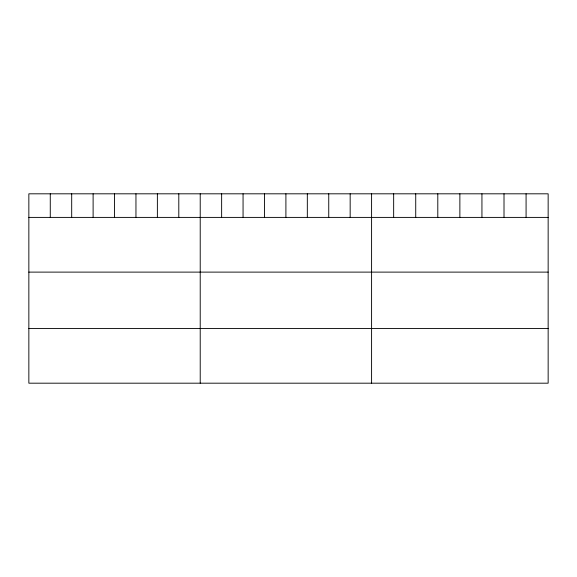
<?xml version="1.0" encoding="UTF-8"?>
<svg xmlns="http://www.w3.org/2000/svg" width="577" height="577" viewBox="0 0 577 577"><rect width="100%" height="100%" fill="white"/><g stroke="black" fill="none" stroke-linecap="round" stroke-linejoin="round"><path stroke-width="0.87" d="M548.15 217.399L548.15 383.186L28.85 383.186L28.85 193.814L548.15 193.814L548.15 217.399L28.85 217.399M28.85 272.113L548.15 272.113M28.85 328.479L548.15 328.479M526.08 193.814L526.08 217.399M504.009 193.814L504.009 217.399M481.939 193.814L481.939 217.399M459.869 193.814L459.869 217.399M437.799 193.814L437.799 217.399M415.728 193.814L415.728 217.399M393.658 193.814L393.658 217.399M371.588 193.814L371.588 383.186M350.167 193.814L350.167 217.399M328.746 193.814L328.746 217.399M307.325 193.814L307.325 217.399M285.903 193.814L285.903 217.399M264.482 193.814L264.482 217.399M243.061 193.814L243.061 217.399M221.64 193.814L221.64 217.399M200.219 193.814L200.219 383.186M178.798 193.814L178.798 217.399M157.377 193.814L157.377 217.399M135.956 193.814L135.956 217.399M114.534 193.814L114.534 217.399M93.113 193.814L93.113 217.399M71.692 193.814L71.692 217.399M50.271 193.814L50.271 217.399"/></g></svg>
